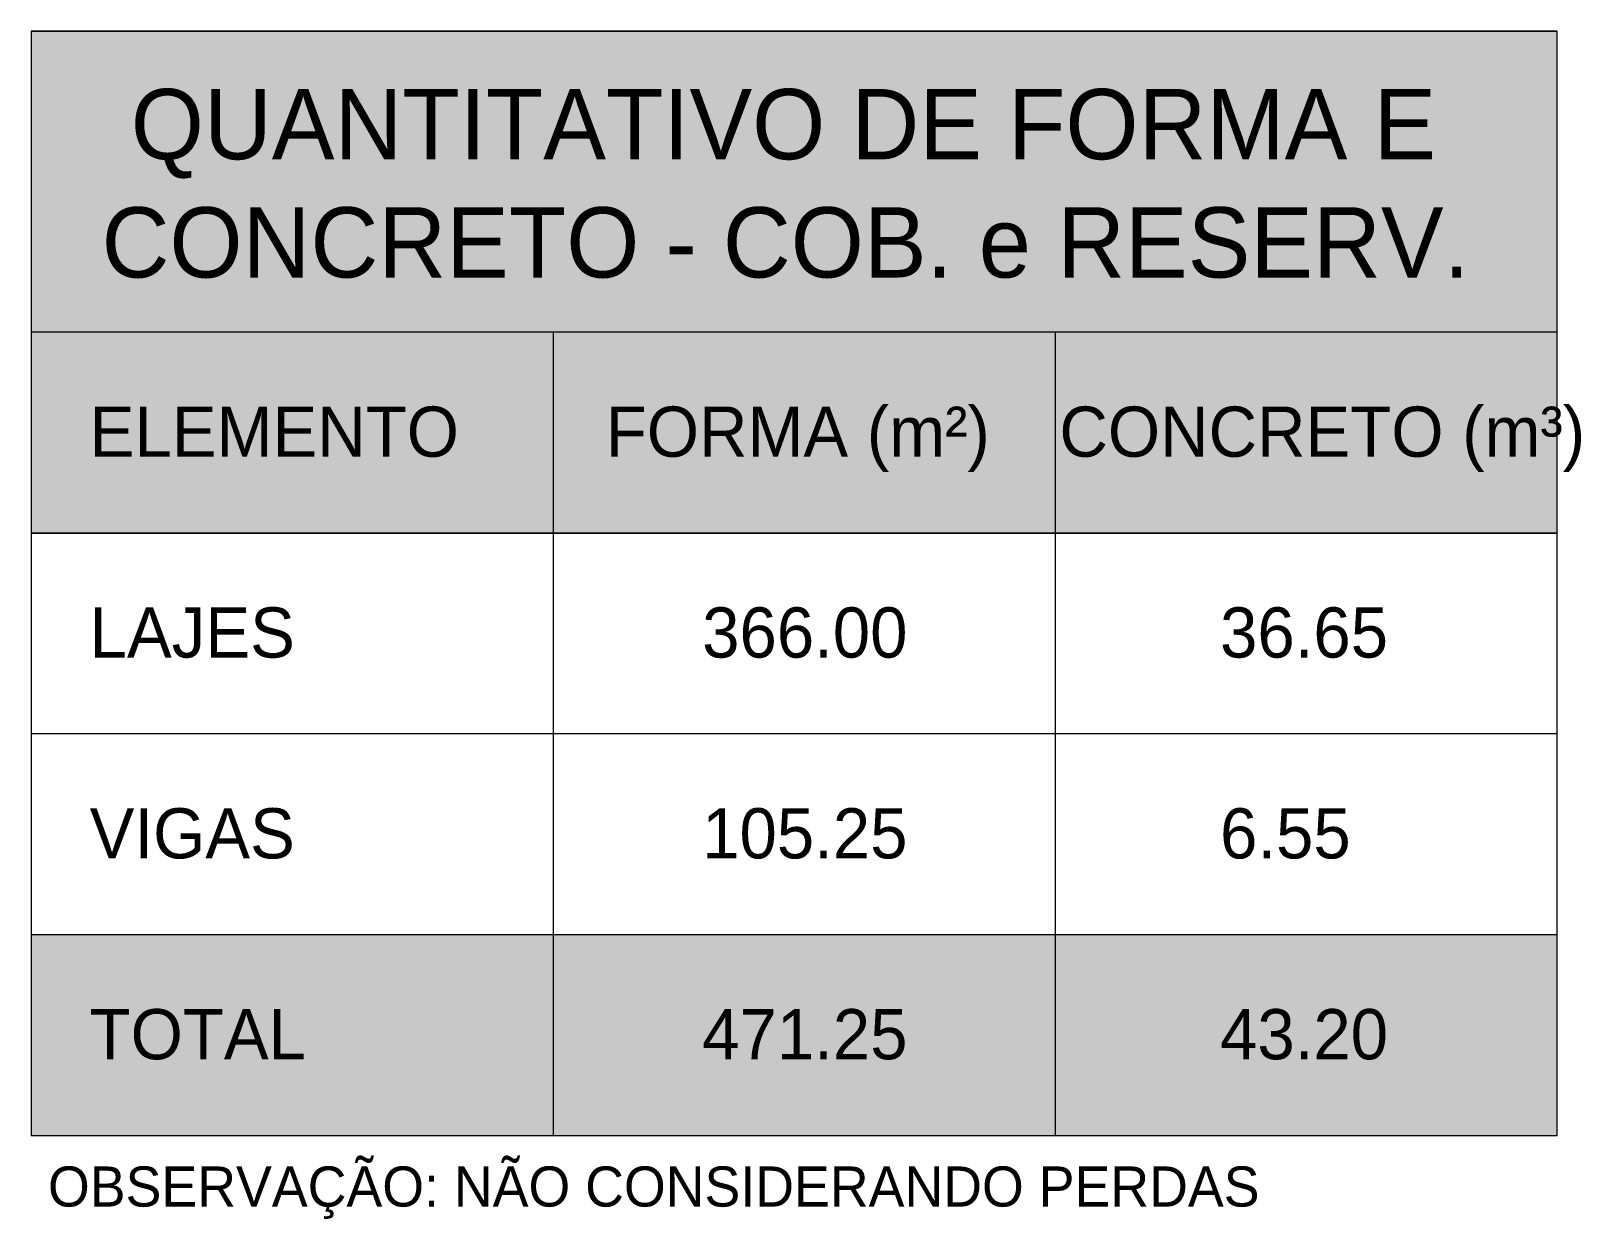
# Model space of a CAD drawing. Header units: centimetres. Extents: x 170 to 15941, y -2277 to 8860.
# Drawn here: x 13769 to 14541, y -248 to 344 of the extents above; entities that cross this region are included whole.
import ezdxf

# ---------------------------------------------------------------- set-up
doc = ezdxf.new("R2010")
doc.units = ezdxf.units.CM
for name, color, linetype, lineweight, true_color in [('A-DETL-GENF-1', 8, 'Continuous', 9, 0x808080), ('A-DETL-GENF-5', 254, 'Continuous', 9, 0xe2e2e2), ('G-ANNO-TEXT-1', 1, 'Continuous', 9, 0xff0000)]:
    doc.layers.add(name, color=color, linetype=linetype, lineweight=lineweight, true_color=true_color)
doc.layers.add('A-DETL-THIN', color=7, linetype='Continuous', lineweight=9)
doc.layers.add('G-ANNO-TEXT', color=7, linetype='Continuous', lineweight=9)
doc.styles.add('Bahnschrift_1', font='', dxfattribs={"height": 20})
doc.styles.add('Bahnschrift_8', font='', dxfattribs={"height": 35})
doc.styles.add('Bahnschrift_9', font='', dxfattribs={"height": 25})
doc.styles.get('Bahnschrift_1').set_extended_font_data('Bahnschrift')
doc.styles.get('Bahnschrift_8').set_extended_font_data('Bahnschrift')
doc.styles.get('Bahnschrift_9').set_extended_font_data('Bahnschrift')

msp = doc.modelspace()

# ---------------------------------------------------------------- hatches: boundary and pattern name
at = {"layer": 'A-DETL-GENF-1'}
msp.add_hatch(color=256, dxfattribs=at).paths.add_polyline_path([(14528.82, 193.73), (14528.82, 343.73), (13768.82, 343.73), (13768.82, 193.73)])
at = {"layer": 'A-DETL-GENF-5'}
for points in [[(13768.82, 93.73), (14528.82, 93.73), (14528.82, 193.73), (13768.82, 193.73)], [(14528.82, -206.27), (14528.82, -106.27), (13768.82, -106.27), (13768.82, -206.27)]]:
    msp.add_hatch(color=256, dxfattribs=at).paths.add_polyline_path(points)

# ---------------------------------------------------------------- linework, layer by layer
at = {"layer": 'A-DETL-THIN'}
for p, q in [((14528.82, 343.73), (13768.82, 343.73)), ((13768.82, 343.73), (13768.82, 193.73)), ((13768.82, 343.73), (14528.82, 343.73)), ((13768.82, 343.73), (13768.82, -206.27)), ((14528.82, 193.73), (14528.82, 343.73)), ((14528.82, -206.27), (14528.82, 343.73)), ((14528.82, 193.73), (13768.82, 193.73)), ((13768.82, 193.73), (13768.82, 93.73)), ((14528.82, 193.73), (13768.82, 193.73)), ((14028.82, 193.73), (14028.82, -206.27)), ((14278.82, 193.73), (14278.82, -206.27)), ((14528.82, 93.73), (14528.82, 193.73)), ((13768.82, 93.73), (14528.82, 93.73)), ((14528.82, 93.73), (13768.82, 93.73)), ((14528.82, -6.27), (13768.82, -6.27)), ((14528.82, -106.27), (13768.82, -106.27)), ((13768.82, -106.27), (13768.82, -206.27)), ((14528.82, -106.27), (13768.82, -106.27)), ((14528.82, -206.27), (14528.82, -106.27)), ((13768.82, -206.27), (14528.82, -206.27)), ((13768.82, -206.27), (14528.82, -206.27))]:
    msp.add_line(p, q, dxfattribs=at)

# ---------------------------------------------------------------- texts
at = {"layer": 'G-ANNO-TEXT', "attachment_point": 1}
for s, insert, char_height, width, style in [('QUANTITATIVO DE FORMA E ', (13818.53, 314.86), 35, 766.4132, 'Bahnschrift_8'), ('CONCRETO - COB. e RESERV.', (13803.98, 255.99), 35, 786.4554, 'Bahnschrift_8'), ('ELEMENTO', (13798.03, 156.75), 25, 211.6455, 'Bahnschrift_9'), ('FORMA (m²)', (14055.07, 156.75), 25, 229.2826, 'Bahnschrift_9'), ('CONCRETO (m³)', (14280.98, 156.75), 25, 302.2362, 'Bahnschrift_9'), ('LAJES', (13798.03, 56.75), 25, 125.0632, 'Bahnschrift_9'), ('366.00', (14103.07, 56.75), 25, 121.8565, 'Bahnschrift_9'), ('36.65', (14360.98, 56.75), 25, 98.6076, 'Bahnschrift_9'), ('VIGAS', (13798.03, -43.25), 25, 117.8481, 'Bahnschrift_9'), ('105.25', (14103.07, -43.25), 25, 115.443, 'Bahnschrift_9'), ('6.55', (14360.98, -43.25), 25, 77.7637, 'Bahnschrift_9'), ('TOTAL', (13798.03, -143.25), 25, 120.2531, 'Bahnschrift_9'), ('471.25', (14103.07, -143.25), 25, 114.6413, 'Bahnschrift_9'), ('43.20', (14360.98, -143.25), 25, 101.0126, 'Bahnschrift_9')]:
    msp.add_mtext(s, dxfattribs=dict(at, insert=insert, char_height=char_height, width=width, style=style))
at = {"layer": 'G-ANNO-TEXT-1', "insert": (13777.29, -221.6), "char_height": 20, "width": 710.2951, "attachment_point": 1, "style": 'Bahnschrift_1'}
msp.add_mtext('OBSERVAÇÃO: NÃO CONSIDERANDO PERDAS', dxfattribs=at)

doc.saveas('drawing.dxf')
